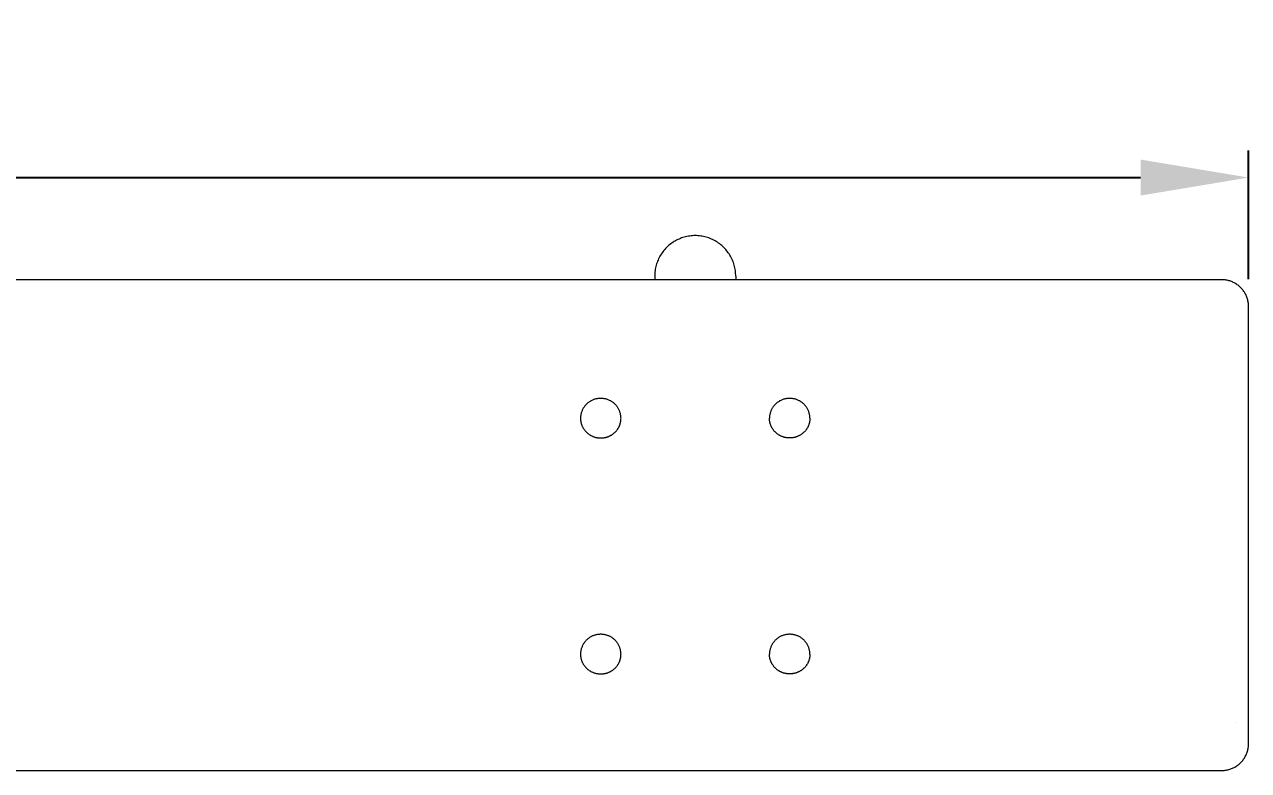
# Model space of a CAD drawing. Header units: millimetres. Extents: x -67 to 4862, y -244 to 3199.
# Drawn here: x 2009.4 to 2462.9, y 2922.8 to 3199.1 of the extents above; entities that cross this region are included whole.
import ezdxf

# ---------------------------------------------------------------- set-up
doc = ezdxf.new("R2010")
doc.units = ezdxf.units.MM
doc.layers.add('ZANO_R', color=7, linetype='Continuous', lineweight=0)
doc.layers.add('ZANO_W', color=1, linetype='Continuous', lineweight=0)
doc.styles.add('Arial', font='arial.ttf')
doc.styles.get("Standard").update_dxf_attribs({"font": 'ARIALUNI.TTF'})
doc.dimstyles.new('pl i ang', dxfattribs={"dimtxt": 50, "dimasz": 50, "dimexe": 1.25, "dimexo": 0.625, "dimgap": 10, "dimtad": 1, "dimtoh": 1, "dimtxsty": 'Standard', "dimcen": 2.5, "dimclrd": 1, "dimclre": 1, "dimclrt": 1, "dimadec": 0, "dimazin": 0, "dimtfac": 1, "dimtmove": 0, "dimatfit": 3, "dimfxl": 1, "dimarcsym": 1})

# ---------------------------------------------------------------- blocks, each defined once
blk = doc.blocks.new('*D386')
at = {"layer": 'ZANO_W', "color": 1, "lineweight": -2}
for p, q in [((63.75, 3104.69), (63.75, 3152.38)), ((2462.9, 3104.69), (2462.9, 3152.38)), ((103.75, 3142.38), (2422.9, 3142.38))]:
    blk.add_line(p, q, dxfattribs=at)
at = {"layer": 'ZANO_W', "color": 1}
for points in [[(103.75, 3149.04), (103.75, 3135.71), (63.75, 3142.38)], [(2422.9, 3135.71), (2422.9, 3149.04), (2462.9, 3142.38)]]:
    blk.add_solid(points, dxfattribs=at)
at = {"layer": 'ZANO_W', "color": 1, "insert": (1263.32, 3172.81), "char_height": 40, "attachment_point": 5, "style": 'Arial'}
blk.add_mtext('2399', dxfattribs=at)

msp = doc.modelspace()

# ---------------------------------------------------------------- linework, layer by layer
at = {"layer": 'ZANO_R'}
for p, q in [((2253.36, 3120.16), (2252.87, 3120)), ((2253.85, 3120.31), (2253.36, 3120.16)), ((2254.34, 3120.44), (2253.85, 3120.31)), ((2254.84, 3120.55), (2254.34, 3120.44)), ((2255.35, 3120.65), (2254.84, 3120.55)), ((2255.85, 3120.73), (2255.35, 3120.65)), ((2256.36, 3120.79), (2255.85, 3120.73)), ((2256.87, 3120.83), (2256.36, 3120.79)), ((2257.38, 3120.86), (2256.87, 3120.83)), ((2257.9, 3120.87), (2257.38, 3120.86)), ((2258.41, 3120.86), (2257.9, 3120.87)), ((2258.92, 3120.83), (2258.41, 3120.86)), ((2259.43, 3120.79), (2258.92, 3120.83)), ((2259.94, 3120.73), (2259.43, 3120.79)), ((2260.44, 3120.65), (2259.94, 3120.73)), ((2260.95, 3120.55), (2260.44, 3120.65)), ((2261.45, 3120.44), (2260.95, 3120.55)), ((2261.94, 3120.31), (2261.45, 3120.44)), ((2262.43, 3120.16), (2261.94, 3120.31)), ((2262.92, 3120), (2262.43, 3120.16)), ((2246.59, 3115.72), (2246.26, 3115.33)), ((2246.93, 3116.1), (2246.59, 3115.72)), ((2247.29, 3116.47), (2246.93, 3116.1)), ((2247.66, 3116.83), (2247.29, 3116.47)), ((2248.04, 3117.17), (2247.66, 3116.83)), ((2248.43, 3117.5), (2248.04, 3117.17)), ((2248.83, 3117.82), (2248.43, 3117.5)), ((2249.25, 3118.12), (2248.83, 3117.82)), ((2249.67, 3118.41), (2249.25, 3118.12)), ((2250.1, 3118.68), (2249.67, 3118.41)), ((2250.54, 3118.94), (2250.1, 3118.68)), ((2250.99, 3119.18), (2250.54, 3118.94)), ((2251.45, 3119.41), (2250.99, 3119.18)), ((2251.92, 3119.62), (2251.45, 3119.41)), ((2252.39, 3119.82), (2251.92, 3119.62)), ((2252.87, 3120), (2252.39, 3119.82)), ((2263.4, 3119.82), (2262.92, 3120)), ((2263.87, 3119.62), (2263.4, 3119.82)), ((2264.34, 3119.41), (2263.87, 3119.62)), ((2264.8, 3119.18), (2264.34, 3119.41)), ((2265.25, 3118.94), (2264.8, 3119.18)), ((2265.69, 3118.68), (2265.25, 3118.94)), ((2266.12, 3118.41), (2265.69, 3118.68)), ((2266.55, 3118.12), (2266.12, 3118.41)), ((2266.96, 3117.82), (2266.55, 3118.12)), ((2267.36, 3117.5), (2266.96, 3117.82)), ((2267.75, 3117.17), (2267.36, 3117.5)), ((2268.13, 3116.83), (2267.75, 3117.17)), ((2268.5, 3116.47), (2268.13, 3116.83)), ((2268.86, 3116.1), (2268.5, 3116.47)), ((2269.2, 3115.72), (2268.86, 3116.1)), ((2269.53, 3115.33), (2269.2, 3115.72)), ((2243.94, 3111.37), (2243.76, 3110.89)), ((2244.14, 3111.84), (2243.94, 3111.37)), ((2244.35, 3112.31), (2244.14, 3111.84)), ((2244.58, 3112.77), (2244.35, 3112.31)), ((2244.82, 3113.22), (2244.58, 3112.77)), ((2245.08, 3113.66), (2244.82, 3113.22)), ((2245.35, 3114.09), (2245.08, 3113.66)), ((2245.64, 3114.52), (2245.35, 3114.09)), ((2245.94, 3114.93), (2245.64, 3114.52)), ((2246.26, 3115.33), (2245.94, 3114.93)), ((2269.85, 3114.93), (2269.53, 3115.33)), ((2270.15, 3114.52), (2269.85, 3114.93)), ((2270.44, 3114.09), (2270.15, 3114.52)), ((2270.71, 3113.66), (2270.44, 3114.09)), ((2270.97, 3113.22), (2270.71, 3113.66)), ((2271.21, 3112.77), (2270.97, 3113.22)), ((2271.44, 3112.31), (2271.21, 3112.77)), ((2271.65, 3111.84), (2271.44, 3112.31)), ((2271.85, 3111.37), (2271.65, 3111.84)), ((2272.03, 3110.89), (2271.85, 3111.37)), ((2242.93, 3106.89), (2242.9, 3106.38)), ((2242.97, 3107.4), (2242.93, 3106.89)), ((2243.04, 3107.91), (2242.97, 3107.4)), ((2243.11, 3108.41), (2243.04, 3107.91)), ((2243.21, 3108.92), (2243.11, 3108.41)), ((2243.32, 3109.42), (2243.21, 3108.92)), ((2243.45, 3109.91), (2243.32, 3109.42)), ((2243.6, 3110.4), (2243.45, 3109.91)), ((2243.76, 3110.89), (2243.6, 3110.4)), ((2272.19, 3110.4), (2272.03, 3110.89)), ((2272.34, 3109.91), (2272.19, 3110.4)), ((2272.47, 3109.42), (2272.34, 3109.91)), ((2272.58, 3108.92), (2272.47, 3109.42)), ((2272.68, 3108.41), (2272.58, 3108.92)), ((2272.76, 3107.91), (2272.68, 3108.41)), ((2272.82, 3107.4), (2272.76, 3107.91)), ((2272.86, 3106.89), (2272.82, 3107.4)), ((2272.89, 3106.38), (2272.86, 3106.89)), ((2452.9, 3104.54), (1562.9, 3104.54)), ((2242.9, 3106.38), (2242.9, 3105.87)), ((2242.9, 3105.87), (2242.9, 3105.86)), ((2242.9, 3105.86), (2242.9, 3105.83)), ((2242.9, 3105.83), (2242.9, 3105.78)), ((2242.9, 3105.78), (2242.9, 3104.54)), ((2272.9, 3105.87), (2272.89, 3106.38)), ((2272.9, 3105.87), (2272.9, 3105.86)), ((2272.9, 3105.86), (2272.9, 3105.83)), ((2272.9, 3105.83), (2272.9, 3105.78)), ((2272.9, 3105.78), (2272.9, 3104.54)), ((2453.24, 3104.54), (2452.9, 3104.54)), ((2453.59, 3104.52), (2453.24, 3104.54)), ((2453.93, 3104.49), (2453.59, 3104.52)), ((2454.28, 3104.45), (2453.93, 3104.49)), ((2454.62, 3104.4), (2454.28, 3104.45)), ((2454.96, 3104.34), (2454.62, 3104.4)), ((2455.3, 3104.26), (2454.96, 3104.34)), ((2455.63, 3104.18), (2455.3, 3104.26)), ((2455.97, 3104.08), (2455.63, 3104.18)), ((2456.3, 3103.97), (2455.97, 3104.08)), ((2456.62, 3103.84), (2456.3, 3103.97)), ((2456.94, 3103.71), (2456.62, 3103.84)), ((2457.25, 3103.57), (2456.94, 3103.71)), ((2457.56, 3103.41), (2457.25, 3103.57)), ((2457.87, 3103.25), (2457.56, 3103.41)), ((2458.17, 3103.07), (2457.87, 3103.25)), ((2458.46, 3102.88), (2458.17, 3103.07)), ((2458.74, 3102.69), (2458.46, 3102.88)), ((2459.02, 3102.48), (2458.74, 3102.69)), ((2459.29, 3102.26), (2459.02, 3102.48)), ((2459.56, 3102.04), (2459.29, 3102.26)), ((2459.81, 3101.8), (2459.56, 3102.04)), ((2460.06, 3101.56), (2459.81, 3101.8)), ((2460.3, 3101.31), (2460.06, 3101.56)), ((2460.53, 3101.05), (2460.3, 3101.31)), ((2460.75, 3100.78), (2460.53, 3101.05)), ((2460.96, 3100.51), (2460.75, 3100.78)), ((2461.16, 3100.22), (2460.96, 3100.51)), ((2461.35, 3099.94), (2461.16, 3100.22)), ((2461.53, 3099.64), (2461.35, 3099.94)), ((2461.7, 3099.34), (2461.53, 3099.64)), ((2461.86, 3099.03), (2461.7, 3099.34)), ((2462.01, 3098.72), (2461.86, 3099.03)), ((2462.15, 3098.4), (2462.01, 3098.72)), ((2462.27, 3098.08), (2462.15, 3098.4)), ((2462.39, 3097.75), (2462.27, 3098.08)), ((2462.49, 3097.42), (2462.39, 3097.75)), ((2462.58, 3097.09), (2462.49, 3097.42)), ((2462.66, 3096.75), (2462.58, 3097.09)), ((2462.73, 3096.41), (2462.66, 3096.75)), ((2462.79, 3096.07), (2462.73, 3096.41)), ((2462.83, 3095.72), (2462.79, 3096.07)), ((2462.87, 3095.38), (2462.83, 3095.72)), ((2462.89, 3095.03), (2462.87, 3095.38)), ((2462.9, 3094.69), (2462.89, 3095.03)), ((2462.9, 2939.37), (2462.9, 3094.69)), ((2216.3, 3056.7), (2216.18, 3056.47)), ((2216.42, 3056.93), (2216.3, 3056.7)), ((2216.56, 3057.15), (2216.42, 3056.93)), ((2216.7, 3057.37), (2216.56, 3057.15)), ((2216.85, 3057.58), (2216.7, 3057.37)), ((2217.01, 3057.78), (2216.85, 3057.58)), ((2217.18, 3057.98), (2217.01, 3057.78)), ((2217.35, 3058.18), (2217.18, 3057.98)), ((2217.53, 3058.37), (2217.35, 3058.18)), ((2217.71, 3058.55), (2217.53, 3058.37)), ((2217.9, 3058.72), (2217.71, 3058.55)), ((2218.1, 3058.89), (2217.9, 3058.72)), ((2218.3, 3059.05), (2218.1, 3058.89)), ((2218.51, 3059.21), (2218.3, 3059.05)), ((2218.73, 3059.36), (2218.51, 3059.21)), ((2218.94, 3059.5), (2218.73, 3059.36)), ((2219.17, 3059.63), (2218.94, 3059.5)), ((2219.4, 3059.75), (2219.17, 3059.63)), ((2219.63, 3059.87), (2219.4, 3059.75)), ((2219.86, 3059.98), (2219.63, 3059.87)), ((2220.1, 3060.08), (2219.86, 3059.98)), ((2220.35, 3060.17), (2220.1, 3060.08)), ((2220.59, 3060.25), (2220.35, 3060.17)), ((2220.84, 3060.32), (2220.59, 3060.25)), ((2221.09, 3060.39), (2220.84, 3060.32)), ((2221.35, 3060.44), (2221.09, 3060.39)), ((2221.6, 3060.49), (2221.35, 3060.44)), ((2221.86, 3060.53), (2221.6, 3060.49)), ((2222.12, 3060.56), (2221.86, 3060.53)), ((2222.38, 3060.58), (2222.12, 3060.56)), ((2222.64, 3060.59), (2222.38, 3060.58)), ((2222.9, 3060.59), (2222.64, 3060.59)), ((2223.16, 3060.59), (2222.9, 3060.59)), ((2223.41, 3060.58), (2223.16, 3060.59)), ((2223.67, 3060.56), (2223.41, 3060.58)), ((2223.93, 3060.53), (2223.67, 3060.56)), ((2224.19, 3060.49), (2223.93, 3060.53)), ((2224.44, 3060.44), (2224.19, 3060.49)), ((2224.7, 3060.39), (2224.44, 3060.44)), ((2224.95, 3060.32), (2224.7, 3060.39)), ((2225.2, 3060.25), (2224.95, 3060.32)), ((2225.44, 3060.17), (2225.2, 3060.25)), ((2225.69, 3060.08), (2225.44, 3060.17)), ((2225.93, 3059.98), (2225.69, 3060.08)), ((2226.16, 3059.87), (2225.93, 3059.98)), ((2226.4, 3059.75), (2226.16, 3059.87)), ((2226.62, 3059.63), (2226.4, 3059.75)), ((2226.85, 3059.5), (2226.62, 3059.63)), ((2227.07, 3059.36), (2226.85, 3059.5)), ((2227.28, 3059.21), (2227.07, 3059.36)), ((2227.49, 3059.05), (2227.28, 3059.21)), ((2227.69, 3058.89), (2227.49, 3059.05)), ((2227.89, 3058.72), (2227.69, 3058.89)), ((2228.08, 3058.55), (2227.89, 3058.72)), ((2228.27, 3058.37), (2228.08, 3058.55)), ((2228.44, 3058.18), (2228.27, 3058.37)), ((2228.62, 3057.98), (2228.44, 3058.18)), ((2228.78, 3057.78), (2228.62, 3057.98)), ((2228.94, 3057.58), (2228.78, 3057.78)), ((2229.09, 3057.37), (2228.94, 3057.58)), ((2229.23, 3057.15), (2229.09, 3057.37)), ((2229.37, 3056.93), (2229.23, 3057.15)), ((2229.5, 3056.7), (2229.37, 3056.93)), ((2229.62, 3056.47), (2229.5, 3056.7)), ((2286.3, 3056.7), (2286.18, 3056.47)), ((2286.42, 3056.93), (2286.3, 3056.7)), ((2286.56, 3057.15), (2286.42, 3056.93)), ((2286.7, 3057.37), (2286.56, 3057.15)), ((2286.85, 3057.58), (2286.7, 3057.37)), ((2287.01, 3057.78), (2286.85, 3057.58)), ((2287.18, 3057.98), (2287.01, 3057.78)), ((2287.35, 3058.18), (2287.18, 3057.98)), ((2287.53, 3058.37), (2287.35, 3058.18)), ((2287.71, 3058.55), (2287.53, 3058.37)), ((2287.9, 3058.72), (2287.71, 3058.55)), ((2288.1, 3058.89), (2287.9, 3058.72)), ((2288.3, 3059.05), (2288.1, 3058.89)), ((2288.51, 3059.21), (2288.3, 3059.05)), ((2288.73, 3059.36), (2288.51, 3059.21)), ((2288.94, 3059.5), (2288.73, 3059.36)), ((2289.17, 3059.63), (2288.94, 3059.5)), ((2289.4, 3059.75), (2289.17, 3059.63)), ((2289.63, 3059.87), (2289.4, 3059.75)), ((2289.86, 3059.98), (2289.63, 3059.87)), ((2290.1, 3060.08), (2289.86, 3059.98)), ((2290.35, 3060.17), (2290.1, 3060.08)), ((2290.59, 3060.25), (2290.35, 3060.17)), ((2290.84, 3060.32), (2290.59, 3060.25)), ((2291.09, 3060.39), (2290.84, 3060.32)), ((2291.35, 3060.44), (2291.09, 3060.39)), ((2291.6, 3060.49), (2291.35, 3060.44)), ((2291.86, 3060.53), (2291.6, 3060.49)), ((2292.12, 3060.56), (2291.86, 3060.53)), ((2292.38, 3060.58), (2292.12, 3060.56)), ((2292.64, 3060.59), (2292.38, 3060.58)), ((2292.9, 3060.59), (2292.64, 3060.59)), ((2293.16, 3060.59), (2292.9, 3060.59)), ((2293.41, 3060.58), (2293.16, 3060.59)), ((2293.67, 3060.56), (2293.41, 3060.58)), ((2293.93, 3060.53), (2293.67, 3060.56)), ((2294.19, 3060.49), (2293.93, 3060.53)), ((2294.44, 3060.44), (2294.19, 3060.49)), ((2294.7, 3060.39), (2294.44, 3060.44)), ((2294.95, 3060.32), (2294.7, 3060.39)), ((2295.2, 3060.25), (2294.95, 3060.32)), ((2295.44, 3060.17), (2295.2, 3060.25)), ((2295.69, 3060.08), (2295.44, 3060.17)), ((2295.93, 3059.98), (2295.69, 3060.08)), ((2296.16, 3059.87), (2295.93, 3059.98)), ((2296.4, 3059.75), (2296.16, 3059.87)), ((2296.62, 3059.63), (2296.4, 3059.75)), ((2296.85, 3059.5), (2296.62, 3059.63)), ((2297.07, 3059.36), (2296.85, 3059.5)), ((2297.28, 3059.21), (2297.07, 3059.36)), ((2297.49, 3059.05), (2297.28, 3059.21)), ((2297.69, 3058.89), (2297.49, 3059.05)), ((2297.89, 3058.72), (2297.69, 3058.89)), ((2298.08, 3058.55), (2297.89, 3058.72)), ((2298.27, 3058.37), (2298.08, 3058.55)), ((2298.44, 3058.18), (2298.27, 3058.37)), ((2298.62, 3057.98), (2298.44, 3058.18)), ((2298.78, 3057.78), (2298.62, 3057.98)), ((2298.94, 3057.58), (2298.78, 3057.78)), ((2299.09, 3057.37), (2298.94, 3057.58)), ((2299.23, 3057.15), (2299.09, 3057.37)), ((2299.37, 3056.93), (2299.23, 3057.15)), ((2299.5, 3056.7), (2299.37, 3056.93)), ((2299.62, 3056.47), (2299.5, 3056.7)), ((2215.42, 3053.73), (2215.4, 3053.48)), ((2215.4, 3053.48), (2215.4, 3053.22)), ((2215.4, 3053.22), (2215.4, 3053.05)), ((2215.4, 3053.05), (2215.4, 3052.89)), ((2215.4, 3052.89), (2215.41, 3052.73)), ((2215.41, 3052.73), (2215.43, 3052.56)), ((2215.44, 3053.99), (2215.42, 3053.73)), ((2215.43, 3052.56), (2215.44, 3052.4)), ((2215.48, 3054.25), (2215.44, 3053.99)), ((2215.44, 3052.4), (2215.47, 3052.23)), ((2215.49, 3054.37), (2215.47, 3054.2)), ((2215.47, 3052.23), (2215.49, 3052.06)), ((2215.52, 3054.51), (2215.48, 3054.25)), ((2215.57, 3054.76), (2215.52, 3054.51)), ((2215.63, 3055.01), (2215.57, 3054.76)), ((2215.7, 3055.26), (2215.63, 3055.01)), ((2215.78, 3055.51), (2215.7, 3055.26)), ((2215.87, 3055.76), (2215.78, 3055.51)), ((2215.96, 3056), (2215.87, 3055.76)), ((2216.06, 3056.24), (2215.96, 3056)), ((2216.18, 3056.47), (2216.06, 3056.24)), ((2229.73, 3056.24), (2229.62, 3056.47)), ((2229.83, 3056), (2229.73, 3056.24)), ((2229.93, 3055.76), (2229.83, 3056)), ((2230.01, 3055.51), (2229.93, 3055.76)), ((2230.09, 3055.26), (2230.01, 3055.51)), ((2230.16, 3055.01), (2230.09, 3055.26)), ((2230.22, 3054.76), (2230.16, 3055.01)), ((2230.27, 3054.51), (2230.22, 3054.76)), ((2230.31, 3054.25), (2230.27, 3054.51)), ((2230.33, 3054.2), (2230.3, 3054.37)), ((2230.3, 3052.06), (2230.33, 3052.23)), ((2230.35, 3053.99), (2230.31, 3054.25)), ((2230.33, 3052.23), (2230.35, 3052.4)), ((2230.37, 3053.73), (2230.35, 3053.99)), ((2230.35, 3052.4), (2230.37, 3052.56)), ((2230.39, 3053.48), (2230.37, 3053.73)), ((2230.37, 3052.56), (2230.38, 3052.73)), ((2230.38, 3052.73), (2230.39, 3052.89)), ((2230.4, 3053.22), (2230.39, 3053.48)), ((2230.39, 3053.05), (2230.4, 3053.22)), ((2230.39, 3052.89), (2230.39, 3053.05)), ((2285.42, 3053.73), (2285.4, 3053.48)), ((2285.4, 3053.48), (2285.4, 3053.22)), ((2285.4, 3053.05), (2285.4, 3053.22)), ((2285.4, 3052.89), (2285.4, 3053.05)), ((2285.41, 3052.73), (2285.4, 3052.89)), ((2285.43, 3052.56), (2285.41, 3052.73)), ((2285.44, 3053.99), (2285.42, 3053.73)), ((2285.44, 3052.4), (2285.43, 3052.56)), ((2285.48, 3054.25), (2285.44, 3053.99)), ((2285.47, 3052.23), (2285.44, 3052.4)), ((2285.47, 3054.2), (2285.49, 3054.37)), ((2285.49, 3052.06), (2285.47, 3052.23)), ((2285.52, 3054.51), (2285.48, 3054.25)), ((2285.57, 3054.76), (2285.52, 3054.51)), ((2285.63, 3055.01), (2285.57, 3054.76)), ((2285.7, 3055.26), (2285.63, 3055.01)), ((2285.78, 3055.51), (2285.7, 3055.26)), ((2285.87, 3055.76), (2285.78, 3055.51)), ((2285.96, 3056), (2285.87, 3055.76)), ((2286.06, 3056.24), (2285.96, 3056)), ((2286.18, 3056.47), (2286.06, 3056.24)), ((2299.73, 3056.24), (2299.62, 3056.47)), ((2299.83, 3056), (2299.73, 3056.24)), ((2299.93, 3055.76), (2299.83, 3056)), ((2300.01, 3055.51), (2299.93, 3055.76)), ((2300.09, 3055.26), (2300.01, 3055.51)), ((2300.16, 3055.01), (2300.09, 3055.26)), ((2300.22, 3054.76), (2300.16, 3055.01)), ((2300.27, 3054.51), (2300.22, 3054.76)), ((2300.31, 3054.25), (2300.27, 3054.51)), ((2300.3, 3054.37), (2300.33, 3054.2)), ((2300.33, 3052.23), (2300.3, 3052.06)), ((2300.35, 3053.99), (2300.31, 3054.25)), ((2300.35, 3052.4), (2300.33, 3052.23)), ((2300.37, 3053.73), (2300.35, 3053.99)), ((2300.37, 3052.56), (2300.35, 3052.4)), ((2300.39, 3053.48), (2300.37, 3053.73)), ((2300.38, 3052.73), (2300.37, 3052.56)), ((2300.39, 3052.89), (2300.38, 3052.73)), ((2300.4, 3053.22), (2300.39, 3053.48)), ((2300.4, 3053.22), (2300.39, 3053.05)), ((2300.39, 3053.05), (2300.39, 3052.89)), ((2215.49, 3052.06), (2215.52, 3051.89)), ((2215.52, 3051.89), (2215.56, 3051.72)), ((2215.56, 3051.72), (2215.59, 3051.55)), ((2215.59, 3051.55), (2215.64, 3051.38)), ((2215.64, 3051.38), (2215.69, 3051.21)), ((2215.69, 3051.21), (2215.74, 3051.04)), ((2215.74, 3051.04), (2215.79, 3050.87)), ((2215.79, 3050.87), (2215.86, 3050.7)), ((2215.86, 3050.7), (2215.92, 3050.54)), ((2215.92, 3050.54), (2215.99, 3050.37)), ((2215.99, 3050.37), (2216.07, 3050.2)), ((2216.07, 3050.2), (2216.15, 3050.04)), ((2216.15, 3050.04), (2216.23, 3049.87)), ((2216.23, 3049.87), (2216.32, 3049.71)), ((2216.32, 3049.71), (2216.42, 3049.55)), ((2216.42, 3049.55), (2216.52, 3049.39)), ((2216.52, 3049.39), (2216.62, 3049.23)), ((2216.62, 3049.23), (2216.73, 3049.08)), ((2216.73, 3049.08), (2216.84, 3048.92)), ((2216.84, 3048.92), (2216.95, 3048.77)), ((2216.95, 3048.77), (2217.07, 3048.63)), ((2217.07, 3048.63), (2217.2, 3048.48)), ((2217.2, 3048.48), (2217.33, 3048.34)), ((2217.33, 3048.34), (2217.46, 3048.2)), ((2217.46, 3048.2), (2217.59, 3048.07)), ((2217.59, 3048.07), (2217.73, 3047.94)), ((2217.73, 3047.94), (2217.87, 3047.81)), ((2217.87, 3047.81), (2218.02, 3047.68)), ((2218.02, 3047.68), (2218.17, 3047.56)), ((2227.62, 3047.56), (2227.77, 3047.68)), ((2227.77, 3047.68), (2227.92, 3047.81)), ((2227.92, 3047.81), (2228.06, 3047.94)), ((2228.06, 3047.94), (2228.2, 3048.07)), ((2228.2, 3048.07), (2228.33, 3048.2)), ((2228.33, 3048.2), (2228.47, 3048.34)), ((2228.47, 3048.34), (2228.59, 3048.48)), ((2228.59, 3048.48), (2228.72, 3048.63)), ((2228.72, 3048.63), (2228.84, 3048.77)), ((2228.84, 3048.77), (2228.95, 3048.92)), ((2228.95, 3048.92), (2229.07, 3049.08)), ((2229.07, 3049.08), (2229.17, 3049.23)), ((2229.17, 3049.23), (2229.28, 3049.39)), ((2229.28, 3049.39), (2229.37, 3049.55)), ((2229.37, 3049.55), (2229.47, 3049.71)), ((2229.47, 3049.71), (2229.56, 3049.87)), ((2229.56, 3049.87), (2229.64, 3050.04)), ((2229.64, 3050.04), (2229.72, 3050.2)), ((2229.72, 3050.2), (2229.8, 3050.37)), ((2229.8, 3050.37), (2229.87, 3050.54)), ((2229.87, 3050.54), (2229.94, 3050.7)), ((2229.94, 3050.7), (2230, 3050.87)), ((2230, 3050.87), (2230.05, 3051.04)), ((2230.05, 3051.04), (2230.11, 3051.21)), ((2230.11, 3051.21), (2230.15, 3051.38)), ((2230.15, 3051.38), (2230.2, 3051.55)), ((2230.2, 3051.55), (2230.24, 3051.72)), ((2230.24, 3051.72), (2230.27, 3051.89)), ((2230.27, 3051.89), (2230.3, 3052.06)), ((2285.52, 3051.89), (2285.49, 3052.06)), ((2285.56, 3051.72), (2285.52, 3051.89)), ((2285.59, 3051.55), (2285.56, 3051.72)), ((2285.64, 3051.38), (2285.59, 3051.55)), ((2285.69, 3051.21), (2285.64, 3051.38)), ((2285.74, 3051.04), (2285.69, 3051.21)), ((2285.79, 3050.87), (2285.74, 3051.04)), ((2285.86, 3050.7), (2285.79, 3050.87)), ((2285.92, 3050.54), (2285.86, 3050.7)), ((2285.99, 3050.37), (2285.92, 3050.54)), ((2286.07, 3050.2), (2285.99, 3050.37)), ((2286.15, 3050.04), (2286.07, 3050.2)), ((2286.23, 3049.87), (2286.15, 3050.04)), ((2286.32, 3049.71), (2286.23, 3049.87)), ((2286.42, 3049.55), (2286.32, 3049.71)), ((2286.52, 3049.39), (2286.42, 3049.55)), ((2286.62, 3049.23), (2286.52, 3049.39)), ((2286.73, 3049.08), (2286.62, 3049.23)), ((2286.84, 3048.92), (2286.73, 3049.08)), ((2286.95, 3048.77), (2286.84, 3048.92)), ((2287.07, 3048.63), (2286.95, 3048.77)), ((2287.2, 3048.48), (2287.07, 3048.63)), ((2287.33, 3048.34), (2287.2, 3048.48)), ((2287.46, 3048.2), (2287.33, 3048.34)), ((2287.59, 3048.07), (2287.46, 3048.2)), ((2287.73, 3047.94), (2287.59, 3048.07)), ((2287.87, 3047.81), (2287.73, 3047.94)), ((2288.02, 3047.68), (2287.87, 3047.81)), ((2288.17, 3047.56), (2288.02, 3047.68)), ((2297.77, 3047.68), (2297.62, 3047.56)), ((2297.92, 3047.81), (2297.77, 3047.68)), ((2298.06, 3047.94), (2297.92, 3047.81)), ((2298.2, 3048.07), (2298.06, 3047.94)), ((2298.33, 3048.2), (2298.2, 3048.07)), ((2298.47, 3048.34), (2298.33, 3048.2)), ((2298.59, 3048.48), (2298.47, 3048.34)), ((2298.72, 3048.63), (2298.59, 3048.48)), ((2298.84, 3048.77), (2298.72, 3048.63)), ((2298.95, 3048.92), (2298.84, 3048.77)), ((2299.07, 3049.08), (2298.95, 3048.92)), ((2299.17, 3049.23), (2299.07, 3049.08)), ((2299.28, 3049.39), (2299.17, 3049.23)), ((2299.37, 3049.55), (2299.28, 3049.39)), ((2299.47, 3049.71), (2299.37, 3049.55)), ((2299.56, 3049.87), (2299.47, 3049.71)), ((2299.64, 3050.04), (2299.56, 3049.87)), ((2299.72, 3050.2), (2299.64, 3050.04)), ((2299.8, 3050.37), (2299.72, 3050.2)), ((2299.87, 3050.54), (2299.8, 3050.37)), ((2299.94, 3050.7), (2299.87, 3050.54)), ((2300, 3050.87), (2299.94, 3050.7)), ((2300.05, 3051.04), (2300, 3050.87)), ((2300.11, 3051.21), (2300.05, 3051.04)), ((2300.15, 3051.38), (2300.11, 3051.21)), ((2300.2, 3051.55), (2300.15, 3051.38)), ((2300.24, 3051.72), (2300.2, 3051.55)), ((2300.27, 3051.89), (2300.24, 3051.72)), ((2300.3, 3052.06), (2300.27, 3051.89)), ((2218.17, 3047.56), (2218.32, 3047.45)), ((2218.32, 3047.45), (2218.47, 3047.33)), ((2218.47, 3047.33), (2218.63, 3047.23)), ((2218.63, 3047.23), (2218.79, 3047.12)), ((2218.79, 3047.12), (2218.95, 3047.02)), ((2218.95, 3047.02), (2219.12, 3046.93)), ((2219.12, 3046.93), (2219.28, 3046.84)), ((2219.28, 3046.84), (2219.45, 3046.75)), ((2219.45, 3046.75), (2219.62, 3046.67)), ((2219.62, 3046.67), (2219.79, 3046.59)), ((2219.79, 3046.59), (2219.96, 3046.52)), ((2219.96, 3046.52), (2220.14, 3046.45)), ((2220.14, 3046.45), (2220.31, 3046.38)), ((2220.31, 3046.38), (2220.48, 3046.32)), ((2220.48, 3046.32), (2220.66, 3046.27)), ((2220.66, 3046.27), (2220.83, 3046.22)), ((2220.83, 3046.22), (2221.01, 3046.17)), ((2221.01, 3046.17), (2221.18, 3046.13)), ((2221.18, 3046.13), (2221.36, 3046.09)), ((2221.36, 3046.09), (2221.53, 3046.06)), ((2221.53, 3046.06), (2221.7, 3046.03)), ((2221.7, 3046.03), (2221.88, 3046)), ((2221.88, 3046), (2222.05, 3045.98)), ((2222.05, 3045.98), (2222.22, 3045.96)), ((2222.22, 3045.96), (2222.39, 3045.95)), ((2222.39, 3045.95), (2222.56, 3045.94)), ((2222.56, 3045.94), (2222.73, 3045.94)), ((2222.73, 3045.94), (2222.9, 3045.94)), ((2222.9, 3045.94), (2223.06, 3045.94)), ((2223.06, 3045.94), (2223.23, 3045.94)), ((2223.23, 3045.94), (2223.4, 3045.95)), ((2223.4, 3045.95), (2223.57, 3045.96)), ((2223.57, 3045.96), (2223.74, 3045.98)), ((2223.74, 3045.98), (2223.91, 3046)), ((2223.91, 3046), (2224.09, 3046.03)), ((2224.09, 3046.03), (2224.26, 3046.06)), ((2224.26, 3046.06), (2224.43, 3046.09)), ((2224.43, 3046.09), (2224.61, 3046.13)), ((2224.61, 3046.13), (2224.78, 3046.17)), ((2224.78, 3046.17), (2224.96, 3046.22)), ((2224.96, 3046.22), (2225.13, 3046.27)), ((2225.13, 3046.27), (2225.31, 3046.32)), ((2225.31, 3046.32), (2225.48, 3046.38)), ((2225.48, 3046.38), (2225.66, 3046.45)), ((2225.66, 3046.45), (2225.83, 3046.52)), ((2225.83, 3046.52), (2226, 3046.59)), ((2226, 3046.59), (2226.17, 3046.67)), ((2226.17, 3046.67), (2226.34, 3046.75)), ((2226.34, 3046.75), (2226.51, 3046.84)), ((2226.51, 3046.84), (2226.67, 3046.93)), ((2226.67, 3046.93), (2226.84, 3047.02)), ((2226.84, 3047.02), (2227, 3047.12)), ((2227, 3047.12), (2227.16, 3047.23)), ((2227.16, 3047.23), (2227.32, 3047.33)), ((2227.32, 3047.33), (2227.47, 3047.45)), ((2227.47, 3047.45), (2227.62, 3047.56)), ((2288.32, 3047.45), (2288.17, 3047.56)), ((2288.47, 3047.33), (2288.32, 3047.45)), ((2288.63, 3047.23), (2288.47, 3047.33)), ((2288.79, 3047.12), (2288.63, 3047.23)), ((2288.95, 3047.02), (2288.79, 3047.12)), ((2289.12, 3046.93), (2288.95, 3047.02)), ((2289.28, 3046.84), (2289.12, 3046.93)), ((2289.45, 3046.75), (2289.28, 3046.84)), ((2289.62, 3046.67), (2289.45, 3046.75)), ((2289.79, 3046.59), (2289.62, 3046.67)), ((2289.96, 3046.52), (2289.79, 3046.59)), ((2290.14, 3046.45), (2289.96, 3046.52)), ((2290.31, 3046.38), (2290.14, 3046.45)), ((2290.48, 3046.32), (2290.31, 3046.38)), ((2290.66, 3046.27), (2290.48, 3046.32)), ((2290.83, 3046.22), (2290.66, 3046.27)), ((2291.01, 3046.17), (2290.83, 3046.22)), ((2291.18, 3046.13), (2291.01, 3046.17)), ((2291.36, 3046.09), (2291.18, 3046.13)), ((2291.53, 3046.06), (2291.36, 3046.09)), ((2291.7, 3046.03), (2291.53, 3046.06)), ((2291.88, 3046), (2291.7, 3046.03)), ((2292.05, 3045.98), (2291.88, 3046)), ((2292.22, 3045.96), (2292.05, 3045.98)), ((2292.39, 3045.95), (2292.22, 3045.96)), ((2292.56, 3045.94), (2292.39, 3045.95)), ((2292.73, 3045.94), (2292.56, 3045.94)), ((2292.9, 3045.94), (2292.73, 3045.94)), ((2293.06, 3045.94), (2292.9, 3045.94)), ((2293.23, 3045.94), (2293.06, 3045.94)), ((2293.4, 3045.95), (2293.23, 3045.94)), ((2293.57, 3045.96), (2293.4, 3045.95)), ((2293.74, 3045.98), (2293.57, 3045.96)), ((2293.91, 3046), (2293.74, 3045.98)), ((2294.09, 3046.03), (2293.91, 3046)), ((2294.26, 3046.06), (2294.09, 3046.03)), ((2294.43, 3046.09), (2294.26, 3046.06)), ((2294.61, 3046.13), (2294.43, 3046.09)), ((2294.78, 3046.17), (2294.61, 3046.13)), ((2294.96, 3046.22), (2294.78, 3046.17)), ((2295.13, 3046.27), (2294.96, 3046.22)), ((2295.31, 3046.32), (2295.13, 3046.27)), ((2295.48, 3046.38), (2295.31, 3046.32)), ((2295.66, 3046.45), (2295.48, 3046.38)), ((2295.83, 3046.52), (2295.66, 3046.45)), ((2296, 3046.59), (2295.83, 3046.52)), ((2296.17, 3046.67), (2296, 3046.59)), ((2296.34, 3046.75), (2296.17, 3046.67)), ((2296.51, 3046.84), (2296.34, 3046.75)), ((2296.67, 3046.93), (2296.51, 3046.84)), ((2296.84, 3047.02), (2296.67, 3046.93)), ((2297, 3047.12), (2296.84, 3047.02)), ((2297.16, 3047.23), (2297, 3047.12)), ((2297.32, 3047.33), (2297.16, 3047.23)), ((2297.47, 3047.45), (2297.32, 3047.33)), ((2297.62, 3047.56), (2297.47, 3047.45)), ((2217.18, 2970.62), (2217.01, 2970.42)), ((2217.35, 2970.81), (2217.18, 2970.62)), ((2217.53, 2971), (2217.35, 2970.81)), ((2217.71, 2971.18), (2217.53, 2971)), ((2217.9, 2971.36), (2217.71, 2971.18)), ((2218.1, 2971.53), (2217.9, 2971.36)), ((2218.3, 2971.69), (2218.1, 2971.53)), ((2218.51, 2971.84), (2218.3, 2971.69)), ((2218.73, 2971.99), (2218.51, 2971.84)), ((2218.94, 2972.13), (2218.73, 2971.99)), ((2219.17, 2972.26), (2218.94, 2972.13)), ((2219.4, 2972.39), (2219.17, 2972.26)), ((2219.63, 2972.5), (2219.4, 2972.39)), ((2219.86, 2972.61), (2219.63, 2972.5)), ((2220.1, 2972.71), (2219.86, 2972.61)), ((2220.35, 2972.8), (2220.1, 2972.71)), ((2220.59, 2972.88), (2220.35, 2972.8)), ((2220.84, 2972.96), (2220.59, 2972.88)), ((2221.09, 2973.02), (2220.84, 2972.96)), ((2221.35, 2973.08), (2221.09, 2973.02)), ((2221.6, 2973.13), (2221.35, 2973.08)), ((2221.86, 2973.16), (2221.6, 2973.13)), ((2222.12, 2973.19), (2221.86, 2973.16)), ((2222.38, 2973.21), (2222.12, 2973.19)), ((2222.64, 2973.23), (2222.38, 2973.21)), ((2222.9, 2973.23), (2222.64, 2973.23)), ((2223.16, 2973.23), (2222.9, 2973.23)), ((2223.41, 2973.21), (2223.16, 2973.23)), ((2223.67, 2973.19), (2223.41, 2973.21)), ((2223.93, 2973.16), (2223.67, 2973.19)), ((2224.19, 2973.13), (2223.93, 2973.16)), ((2224.44, 2973.08), (2224.19, 2973.13)), ((2224.7, 2973.02), (2224.44, 2973.08)), ((2224.95, 2972.96), (2224.7, 2973.02)), ((2225.2, 2972.88), (2224.95, 2972.96)), ((2225.44, 2972.8), (2225.2, 2972.88)), ((2225.69, 2972.71), (2225.44, 2972.8)), ((2225.93, 2972.61), (2225.69, 2972.71)), ((2226.16, 2972.5), (2225.93, 2972.61)), ((2226.4, 2972.39), (2226.16, 2972.5)), ((2226.62, 2972.26), (2226.4, 2972.39)), ((2226.85, 2972.13), (2226.62, 2972.26)), ((2227.07, 2971.99), (2226.85, 2972.13)), ((2227.28, 2971.84), (2227.07, 2971.99)), ((2227.49, 2971.69), (2227.28, 2971.84)), ((2227.69, 2971.53), (2227.49, 2971.69)), ((2227.89, 2971.36), (2227.69, 2971.53)), ((2228.08, 2971.18), (2227.89, 2971.36)), ((2228.27, 2971), (2228.08, 2971.18)), ((2228.44, 2970.81), (2228.27, 2971)), ((2228.62, 2970.62), (2228.44, 2970.81)), ((2228.78, 2970.42), (2228.62, 2970.62)), ((2287.18, 2970.62), (2287.01, 2970.42)), ((2287.35, 2970.81), (2287.18, 2970.62)), ((2287.53, 2971), (2287.35, 2970.81)), ((2287.71, 2971.18), (2287.53, 2971)), ((2287.9, 2971.36), (2287.71, 2971.18)), ((2288.1, 2971.53), (2287.9, 2971.36)), ((2288.3, 2971.69), (2288.1, 2971.53)), ((2288.51, 2971.84), (2288.3, 2971.69)), ((2288.73, 2971.99), (2288.51, 2971.84)), ((2288.94, 2972.13), (2288.73, 2971.99)), ((2289.17, 2972.26), (2288.94, 2972.13)), ((2289.4, 2972.39), (2289.17, 2972.26)), ((2289.63, 2972.5), (2289.4, 2972.39)), ((2289.86, 2972.61), (2289.63, 2972.5)), ((2290.1, 2972.71), (2289.86, 2972.61)), ((2290.35, 2972.8), (2290.1, 2972.71)), ((2290.59, 2972.88), (2290.35, 2972.8)), ((2290.84, 2972.96), (2290.59, 2972.88)), ((2291.09, 2973.02), (2290.84, 2972.96)), ((2291.35, 2973.08), (2291.09, 2973.02)), ((2291.6, 2973.13), (2291.35, 2973.08)), ((2291.86, 2973.16), (2291.6, 2973.13)), ((2292.12, 2973.19), (2291.86, 2973.16)), ((2292.38, 2973.21), (2292.12, 2973.19)), ((2292.64, 2973.23), (2292.38, 2973.21)), ((2292.9, 2973.23), (2292.64, 2973.23)), ((2293.16, 2973.23), (2292.9, 2973.23)), ((2293.41, 2973.21), (2293.16, 2973.23)), ((2293.67, 2973.19), (2293.41, 2973.21)), ((2293.93, 2973.16), (2293.67, 2973.19)), ((2294.19, 2973.13), (2293.93, 2973.16)), ((2294.44, 2973.08), (2294.19, 2973.13)), ((2294.7, 2973.02), (2294.44, 2973.08)), ((2294.95, 2972.96), (2294.7, 2973.02)), ((2295.2, 2972.88), (2294.95, 2972.96)), ((2295.44, 2972.8), (2295.2, 2972.88)), ((2295.69, 2972.71), (2295.44, 2972.8)), ((2295.93, 2972.61), (2295.69, 2972.71)), ((2296.16, 2972.5), (2295.93, 2972.61)), ((2296.4, 2972.39), (2296.16, 2972.5)), ((2296.62, 2972.26), (2296.4, 2972.39)), ((2296.85, 2972.13), (2296.62, 2972.26)), ((2297.07, 2971.99), (2296.85, 2972.13)), ((2297.28, 2971.84), (2297.07, 2971.99)), ((2297.49, 2971.69), (2297.28, 2971.84)), ((2297.69, 2971.53), (2297.49, 2971.69)), ((2297.89, 2971.36), (2297.69, 2971.53)), ((2298.08, 2971.18), (2297.89, 2971.36)), ((2298.27, 2971), (2298.08, 2971.18)), ((2298.44, 2970.81), (2298.27, 2971)), ((2298.62, 2970.62), (2298.44, 2970.81)), ((2298.78, 2970.42), (2298.62, 2970.62)), ((2215.42, 2966.37), (2215.4, 2966.11)), ((2215.4, 2966.11), (2215.4, 2965.85)), ((2215.44, 2966.63), (2215.42, 2966.37)), ((2215.48, 2966.88), (2215.44, 2966.63)), ((2215.49, 2967.01), (2215.47, 2966.84)), ((2215.52, 2967.14), (2215.48, 2966.88)), ((2215.57, 2967.4), (2215.52, 2967.14)), ((2215.63, 2967.65), (2215.57, 2967.4)), ((2215.7, 2967.9), (2215.63, 2967.65)), ((2215.78, 2968.15), (2215.7, 2967.9)), ((2215.87, 2968.39), (2215.78, 2968.15)), ((2215.96, 2968.63), (2215.87, 2968.39)), ((2216.06, 2968.87), (2215.96, 2968.63)), ((2216.18, 2969.1), (2216.06, 2968.87)), ((2216.3, 2969.34), (2216.18, 2969.1)), ((2216.42, 2969.56), (2216.3, 2969.34)), ((2216.56, 2969.78), (2216.42, 2969.56)), ((2216.7, 2970), (2216.56, 2969.78)), ((2216.85, 2970.21), (2216.7, 2970)), ((2217.01, 2970.42), (2216.85, 2970.21)), ((2228.94, 2970.21), (2228.78, 2970.42)), ((2229.09, 2970), (2228.94, 2970.21)), ((2229.23, 2969.78), (2229.09, 2970)), ((2229.37, 2969.56), (2229.23, 2969.78)), ((2229.5, 2969.34), (2229.37, 2969.56)), ((2229.62, 2969.1), (2229.5, 2969.34)), ((2229.73, 2968.87), (2229.62, 2969.1)), ((2229.83, 2968.63), (2229.73, 2968.87)), ((2229.93, 2968.39), (2229.83, 2968.63)), ((2230.01, 2968.15), (2229.93, 2968.39)), ((2230.09, 2967.9), (2230.01, 2968.15)), ((2230.16, 2967.65), (2230.09, 2967.9)), ((2230.22, 2967.4), (2230.16, 2967.65)), ((2230.27, 2967.14), (2230.22, 2967.4)), ((2230.31, 2966.88), (2230.27, 2967.14)), ((2230.33, 2966.84), (2230.3, 2967.01)), ((2230.35, 2966.63), (2230.31, 2966.88)), ((2230.37, 2966.37), (2230.35, 2966.63)), ((2230.39, 2966.11), (2230.37, 2966.37)), ((2230.4, 2965.85), (2230.39, 2966.11)), ((2285.42, 2966.37), (2285.4, 2966.11)), ((2285.4, 2966.11), (2285.4, 2965.85)), ((2285.44, 2966.63), (2285.42, 2966.37)), ((2285.48, 2966.88), (2285.44, 2966.63)), ((2285.47, 2966.84), (2285.49, 2967.01)), ((2285.52, 2967.14), (2285.48, 2966.88)), ((2285.57, 2967.4), (2285.52, 2967.14)), ((2285.63, 2967.65), (2285.57, 2967.4)), ((2285.7, 2967.9), (2285.63, 2967.65)), ((2285.78, 2968.15), (2285.7, 2967.9)), ((2285.87, 2968.39), (2285.78, 2968.15)), ((2285.96, 2968.63), (2285.87, 2968.39)), ((2286.06, 2968.87), (2285.96, 2968.63)), ((2286.18, 2969.1), (2286.06, 2968.87)), ((2286.3, 2969.34), (2286.18, 2969.1)), ((2286.42, 2969.56), (2286.3, 2969.34)), ((2286.56, 2969.78), (2286.42, 2969.56)), ((2286.7, 2970), (2286.56, 2969.78)), ((2286.85, 2970.21), (2286.7, 2970)), ((2287.01, 2970.42), (2286.85, 2970.21)), ((2298.94, 2970.21), (2298.78, 2970.42)), ((2299.09, 2970), (2298.94, 2970.21)), ((2299.23, 2969.78), (2299.09, 2970)), ((2299.37, 2969.56), (2299.23, 2969.78)), ((2299.5, 2969.34), (2299.37, 2969.56)), ((2299.62, 2969.1), (2299.5, 2969.34)), ((2299.73, 2968.87), (2299.62, 2969.1)), ((2299.83, 2968.63), (2299.73, 2968.87)), ((2299.93, 2968.39), (2299.83, 2968.63)), ((2300.01, 2968.15), (2299.93, 2968.39)), ((2300.09, 2967.9), (2300.01, 2968.15)), ((2300.16, 2967.65), (2300.09, 2967.9)), ((2300.22, 2967.4), (2300.16, 2967.65)), ((2300.27, 2967.14), (2300.22, 2967.4)), ((2300.31, 2966.88), (2300.27, 2967.14)), ((2300.3, 2967.01), (2300.33, 2966.84)), ((2300.35, 2966.63), (2300.31, 2966.88)), ((2300.37, 2966.37), (2300.35, 2966.63)), ((2300.39, 2966.11), (2300.37, 2966.37)), ((2300.4, 2965.85), (2300.39, 2966.11)), ((2215.4, 2965.85), (2215.4, 2965.69)), ((2215.4, 2965.69), (2215.4, 2965.53)), ((2215.4, 2965.53), (2215.41, 2965.36)), ((2215.41, 2965.36), (2215.43, 2965.2)), ((2215.43, 2965.2), (2215.44, 2965.03)), ((2215.44, 2965.03), (2215.47, 2964.86)), ((2215.47, 2964.86), (2215.49, 2964.69)), ((2215.49, 2964.69), (2215.52, 2964.53)), ((2215.52, 2964.53), (2215.56, 2964.36)), ((2215.56, 2964.36), (2215.59, 2964.19)), ((2215.59, 2964.19), (2215.64, 2964.02)), ((2215.64, 2964.02), (2215.69, 2963.85)), ((2215.69, 2963.85), (2215.74, 2963.68)), ((2215.74, 2963.68), (2215.79, 2963.51)), ((2215.79, 2963.51), (2215.86, 2963.34)), ((2215.86, 2963.34), (2215.92, 2963.17)), ((2215.92, 2963.17), (2215.99, 2963)), ((2215.99, 2963), (2216.07, 2962.84)), ((2216.07, 2962.84), (2216.15, 2962.67)), ((2216.15, 2962.67), (2216.23, 2962.51)), ((2216.23, 2962.51), (2216.32, 2962.34)), ((2216.32, 2962.34), (2216.42, 2962.18)), ((2216.42, 2962.18), (2216.52, 2962.02)), ((2216.52, 2962.02), (2216.62, 2961.87)), ((2216.62, 2961.87), (2216.73, 2961.71)), ((2216.73, 2961.71), (2216.84, 2961.56)), ((2216.84, 2961.56), (2216.95, 2961.41)), ((2216.95, 2961.41), (2217.07, 2961.26)), ((2228.72, 2961.26), (2228.84, 2961.41)), ((2228.84, 2961.41), (2228.95, 2961.56)), ((2228.95, 2961.56), (2229.07, 2961.71)), ((2229.07, 2961.71), (2229.17, 2961.87)), ((2229.17, 2961.87), (2229.28, 2962.02)), ((2229.28, 2962.02), (2229.37, 2962.18)), ((2229.37, 2962.18), (2229.47, 2962.34)), ((2229.47, 2962.34), (2229.56, 2962.51)), ((2229.56, 2962.51), (2229.64, 2962.67)), ((2229.64, 2962.67), (2229.72, 2962.84)), ((2229.72, 2962.84), (2229.8, 2963)), ((2229.8, 2963), (2229.87, 2963.17)), ((2229.87, 2963.17), (2229.94, 2963.34)), ((2229.94, 2963.34), (2230, 2963.51)), ((2230, 2963.51), (2230.05, 2963.68)), ((2230.05, 2963.68), (2230.11, 2963.85)), ((2230.11, 2963.85), (2230.15, 2964.02)), ((2230.15, 2964.02), (2230.2, 2964.19)), ((2230.2, 2964.19), (2230.24, 2964.36)), ((2230.24, 2964.36), (2230.27, 2964.53)), ((2230.27, 2964.53), (2230.3, 2964.69)), ((2230.3, 2964.69), (2230.33, 2964.86)), ((2230.33, 2964.86), (2230.35, 2965.03)), ((2230.35, 2965.03), (2230.37, 2965.2)), ((2230.37, 2965.2), (2230.38, 2965.36)), ((2230.38, 2965.36), (2230.39, 2965.53)), ((2230.39, 2965.69), (2230.4, 2965.85)), ((2230.39, 2965.53), (2230.39, 2965.69)), ((2285.4, 2965.69), (2285.4, 2965.85)), ((2285.4, 2965.53), (2285.4, 2965.69)), ((2285.41, 2965.36), (2285.4, 2965.53)), ((2285.43, 2965.2), (2285.41, 2965.36)), ((2285.44, 2965.03), (2285.43, 2965.2)), ((2285.47, 2964.86), (2285.44, 2965.03)), ((2285.49, 2964.69), (2285.47, 2964.86)), ((2285.52, 2964.53), (2285.49, 2964.69)), ((2285.56, 2964.36), (2285.52, 2964.53)), ((2285.59, 2964.19), (2285.56, 2964.36)), ((2285.64, 2964.02), (2285.59, 2964.19)), ((2285.69, 2963.85), (2285.64, 2964.02)), ((2285.74, 2963.68), (2285.69, 2963.85)), ((2285.79, 2963.51), (2285.74, 2963.68)), ((2285.86, 2963.34), (2285.79, 2963.51)), ((2285.92, 2963.17), (2285.86, 2963.34)), ((2285.99, 2963), (2285.92, 2963.17)), ((2286.07, 2962.84), (2285.99, 2963)), ((2286.15, 2962.67), (2286.07, 2962.84)), ((2286.23, 2962.51), (2286.15, 2962.67)), ((2286.32, 2962.34), (2286.23, 2962.51)), ((2286.42, 2962.18), (2286.32, 2962.34)), ((2286.52, 2962.02), (2286.42, 2962.18)), ((2286.62, 2961.87), (2286.52, 2962.02)), ((2286.73, 2961.71), (2286.62, 2961.87)), ((2286.84, 2961.56), (2286.73, 2961.71)), ((2286.95, 2961.41), (2286.84, 2961.56)), ((2287.07, 2961.26), (2286.95, 2961.41)), ((2298.84, 2961.41), (2298.72, 2961.26)), ((2298.95, 2961.56), (2298.84, 2961.41)), ((2299.07, 2961.71), (2298.95, 2961.56)), ((2299.17, 2961.87), (2299.07, 2961.71)), ((2299.28, 2962.02), (2299.17, 2961.87)), ((2299.37, 2962.18), (2299.28, 2962.02)), ((2299.47, 2962.34), (2299.37, 2962.18)), ((2299.56, 2962.51), (2299.47, 2962.34)), ((2299.64, 2962.67), (2299.56, 2962.51)), ((2299.72, 2962.84), (2299.64, 2962.67)), ((2299.8, 2963), (2299.72, 2962.84)), ((2299.87, 2963.17), (2299.8, 2963)), ((2299.94, 2963.34), (2299.87, 2963.17)), ((2300, 2963.51), (2299.94, 2963.34)), ((2300.05, 2963.68), (2300, 2963.51)), ((2300.11, 2963.85), (2300.05, 2963.68)), ((2300.15, 2964.02), (2300.11, 2963.85)), ((2300.2, 2964.19), (2300.15, 2964.02)), ((2300.24, 2964.36), (2300.2, 2964.19)), ((2300.27, 2964.53), (2300.24, 2964.36)), ((2300.3, 2964.69), (2300.27, 2964.53)), ((2300.33, 2964.86), (2300.3, 2964.69)), ((2300.35, 2965.03), (2300.33, 2964.86)), ((2300.37, 2965.2), (2300.35, 2965.03)), ((2300.38, 2965.36), (2300.37, 2965.2)), ((2300.39, 2965.53), (2300.38, 2965.36)), ((2300.4, 2965.85), (2300.39, 2965.69)), ((2300.39, 2965.69), (2300.39, 2965.53)), ((2217.07, 2961.26), (2217.2, 2961.12)), ((2217.2, 2961.12), (2217.33, 2960.98)), ((2217.33, 2960.98), (2217.46, 2960.84)), ((2217.46, 2960.84), (2217.59, 2960.7)), ((2217.59, 2960.7), (2217.73, 2960.57)), ((2217.73, 2960.57), (2217.87, 2960.44)), ((2217.87, 2960.44), (2218.02, 2960.32)), ((2218.02, 2960.32), (2218.17, 2960.2)), ((2218.17, 2960.2), (2218.32, 2960.08)), ((2218.32, 2960.08), (2218.47, 2959.97)), ((2218.47, 2959.97), (2218.63, 2959.86)), ((2218.63, 2959.86), (2218.79, 2959.76)), ((2218.79, 2959.76), (2218.95, 2959.66)), ((2218.95, 2959.66), (2219.12, 2959.56)), ((2219.12, 2959.56), (2219.28, 2959.47)), ((2219.28, 2959.47), (2219.45, 2959.38)), ((2219.45, 2959.38), (2219.62, 2959.3)), ((2219.62, 2959.3), (2219.79, 2959.22)), ((2219.79, 2959.22), (2219.96, 2959.15)), ((2219.96, 2959.15), (2220.14, 2959.08)), ((2220.14, 2959.08), (2220.31, 2959.02)), ((2220.31, 2959.02), (2220.48, 2958.96)), ((2220.48, 2958.96), (2220.66, 2958.9)), ((2220.66, 2958.9), (2220.83, 2958.85)), ((2220.83, 2958.85), (2221.01, 2958.8)), ((2221.01, 2958.8), (2221.18, 2958.76)), ((2221.18, 2958.76), (2221.36, 2958.72)), ((2221.36, 2958.72), (2221.53, 2958.69)), ((2221.53, 2958.69), (2221.7, 2958.66)), ((2221.7, 2958.66), (2221.88, 2958.64)), ((2221.88, 2958.64), (2222.05, 2958.62)), ((2222.05, 2958.62), (2222.22, 2958.6)), ((2222.22, 2958.6), (2222.39, 2958.59)), ((2222.39, 2958.59), (2222.56, 2958.58)), ((2222.56, 2958.58), (2222.73, 2958.57)), ((2222.73, 2958.57), (2222.9, 2958.57)), ((2222.9, 2958.57), (2223.06, 2958.57)), ((2223.06, 2958.57), (2223.23, 2958.58)), ((2223.23, 2958.58), (2223.4, 2958.59)), ((2223.4, 2958.59), (2223.57, 2958.6)), ((2223.57, 2958.6), (2223.74, 2958.62)), ((2223.74, 2958.62), (2223.91, 2958.64)), ((2223.91, 2958.64), (2224.09, 2958.66)), ((2224.09, 2958.66), (2224.26, 2958.69)), ((2224.26, 2958.69), (2224.43, 2958.72)), ((2224.43, 2958.72), (2224.61, 2958.76)), ((2224.61, 2958.76), (2224.78, 2958.8)), ((2224.78, 2958.8), (2224.96, 2958.85)), ((2224.96, 2958.85), (2225.13, 2958.9)), ((2225.13, 2958.9), (2225.31, 2958.96)), ((2225.31, 2958.96), (2225.48, 2959.02)), ((2225.48, 2959.02), (2225.66, 2959.08)), ((2225.66, 2959.08), (2225.83, 2959.15)), ((2225.83, 2959.15), (2226, 2959.22)), ((2226, 2959.22), (2226.17, 2959.3)), ((2226.17, 2959.3), (2226.34, 2959.38)), ((2226.34, 2959.38), (2226.51, 2959.47)), ((2226.51, 2959.47), (2226.67, 2959.56)), ((2226.67, 2959.56), (2226.84, 2959.66)), ((2226.84, 2959.66), (2227, 2959.76)), ((2227, 2959.76), (2227.16, 2959.86)), ((2227.16, 2959.86), (2227.32, 2959.97)), ((2227.32, 2959.97), (2227.47, 2960.08)), ((2227.47, 2960.08), (2227.62, 2960.2)), ((2227.62, 2960.2), (2227.77, 2960.32)), ((2227.77, 2960.32), (2227.92, 2960.44)), ((2227.92, 2960.44), (2228.06, 2960.57)), ((2228.06, 2960.57), (2228.2, 2960.7)), ((2228.2, 2960.7), (2228.33, 2960.84)), ((2228.33, 2960.84), (2228.47, 2960.98)), ((2228.47, 2960.98), (2228.59, 2961.12)), ((2228.59, 2961.12), (2228.72, 2961.26)), ((2287.2, 2961.12), (2287.07, 2961.26)), ((2287.33, 2960.98), (2287.2, 2961.12)), ((2287.46, 2960.84), (2287.33, 2960.98)), ((2287.59, 2960.7), (2287.46, 2960.84)), ((2287.73, 2960.57), (2287.59, 2960.7)), ((2287.87, 2960.44), (2287.73, 2960.57)), ((2288.02, 2960.32), (2287.87, 2960.44)), ((2288.17, 2960.2), (2288.02, 2960.32)), ((2288.32, 2960.08), (2288.17, 2960.2)), ((2288.47, 2959.97), (2288.32, 2960.08)), ((2288.63, 2959.86), (2288.47, 2959.97)), ((2288.79, 2959.76), (2288.63, 2959.86)), ((2288.95, 2959.66), (2288.79, 2959.76)), ((2289.12, 2959.56), (2288.95, 2959.66)), ((2289.28, 2959.47), (2289.12, 2959.56)), ((2289.45, 2959.38), (2289.28, 2959.47)), ((2289.62, 2959.3), (2289.45, 2959.38)), ((2289.79, 2959.22), (2289.62, 2959.3)), ((2289.96, 2959.15), (2289.79, 2959.22)), ((2290.14, 2959.08), (2289.96, 2959.15)), ((2290.31, 2959.02), (2290.14, 2959.08)), ((2290.48, 2958.96), (2290.31, 2959.02)), ((2290.66, 2958.9), (2290.48, 2958.96)), ((2290.83, 2958.85), (2290.66, 2958.9)), ((2291.01, 2958.8), (2290.83, 2958.85)), ((2291.18, 2958.76), (2291.01, 2958.8)), ((2291.36, 2958.72), (2291.18, 2958.76)), ((2291.53, 2958.69), (2291.36, 2958.72)), ((2291.7, 2958.66), (2291.53, 2958.69)), ((2291.88, 2958.64), (2291.7, 2958.66)), ((2292.05, 2958.62), (2291.88, 2958.64)), ((2292.22, 2958.6), (2292.05, 2958.62)), ((2292.39, 2958.59), (2292.22, 2958.6)), ((2292.56, 2958.58), (2292.39, 2958.59)), ((2292.73, 2958.57), (2292.56, 2958.58)), ((2292.9, 2958.57), (2292.73, 2958.57)), ((2293.06, 2958.57), (2292.9, 2958.57)), ((2293.23, 2958.58), (2293.06, 2958.57)), ((2293.4, 2958.59), (2293.23, 2958.58)), ((2293.57, 2958.6), (2293.4, 2958.59)), ((2293.74, 2958.62), (2293.57, 2958.6)), ((2293.91, 2958.64), (2293.74, 2958.62)), ((2294.09, 2958.66), (2293.91, 2958.64)), ((2294.26, 2958.69), (2294.09, 2958.66)), ((2294.43, 2958.72), (2294.26, 2958.69)), ((2294.61, 2958.76), (2294.43, 2958.72)), ((2294.78, 2958.8), (2294.61, 2958.76)), ((2294.96, 2958.85), (2294.78, 2958.8)), ((2295.13, 2958.9), (2294.96, 2958.85)), ((2295.31, 2958.96), (2295.13, 2958.9)), ((2295.48, 2959.02), (2295.31, 2958.96)), ((2295.66, 2959.08), (2295.48, 2959.02)), ((2295.83, 2959.15), (2295.66, 2959.08)), ((2296, 2959.22), (2295.83, 2959.15)), ((2296.17, 2959.3), (2296, 2959.22)), ((2296.34, 2959.38), (2296.17, 2959.3)), ((2296.51, 2959.47), (2296.34, 2959.38)), ((2296.67, 2959.56), (2296.51, 2959.47)), ((2296.84, 2959.66), (2296.67, 2959.56)), ((2297, 2959.76), (2296.84, 2959.66)), ((2297.16, 2959.86), (2297, 2959.76)), ((2297.32, 2959.97), (2297.16, 2959.86)), ((2297.47, 2960.08), (2297.32, 2959.97)), ((2297.62, 2960.2), (2297.47, 2960.08)), ((2297.77, 2960.32), (2297.62, 2960.2)), ((2297.92, 2960.44), (2297.77, 2960.32)), ((2298.06, 2960.57), (2297.92, 2960.44)), ((2298.2, 2960.7), (2298.06, 2960.57)), ((2298.33, 2960.84), (2298.2, 2960.7)), ((2298.47, 2960.98), (2298.33, 2960.84)), ((2298.59, 2961.12), (2298.47, 2960.98)), ((2298.72, 2961.26), (2298.59, 2961.12)), ((2457.9, 2940.52), (2457.9, 2940.57)), ((2462.9, 2932.64), (2462.9, 2939.37)), ((2462.39, 2929.58), (2462.49, 2929.91)), ((2462.49, 2929.91), (2462.58, 2930.25)), ((2462.58, 2930.25), (2462.66, 2930.58)), ((2462.66, 2930.58), (2462.73, 2930.92)), ((2462.73, 2930.92), (2462.79, 2931.26)), ((2462.79, 2931.26), (2462.83, 2931.61)), ((2462.83, 2931.61), (2462.87, 2931.95)), ((2462.87, 2931.95), (2462.89, 2932.3)), ((2462.89, 2932.3), (2462.9, 2932.64)), ((2459.29, 2925.07), (2459.56, 2925.29)), ((2459.56, 2925.29), (2459.81, 2925.53)), ((2459.81, 2925.53), (2460.06, 2925.77)), ((2460.06, 2925.77), (2460.3, 2926.02)), ((2460.3, 2926.02), (2460.53, 2926.28)), ((2460.53, 2926.28), (2460.75, 2926.55)), ((2460.75, 2926.55), (2460.96, 2926.82)), ((2460.96, 2926.82), (2461.16, 2927.11)), ((2461.16, 2927.11), (2461.35, 2927.4)), ((2461.35, 2927.4), (2461.53, 2927.69)), ((2461.53, 2927.69), (2461.7, 2927.99)), ((2461.7, 2927.99), (2461.86, 2928.3)), ((2461.86, 2928.3), (2462.01, 2928.61)), ((2462.01, 2928.61), (2462.15, 2928.93)), ((2462.15, 2928.93), (2462.27, 2929.25)), ((2462.27, 2929.25), (2462.39, 2929.58)), ((1562.9, 2922.79), (2452.9, 2922.79)), ((2452.9, 2922.79), (2453.24, 2922.79)), ((2453.24, 2922.79), (2453.59, 2922.81)), ((2453.59, 2922.81), (2453.93, 2922.84)), ((2453.93, 2922.84), (2454.28, 2922.88)), ((2454.28, 2922.88), (2454.62, 2922.93)), ((2454.62, 2922.93), (2454.96, 2922.99)), ((2454.96, 2922.99), (2455.3, 2923.07)), ((2455.3, 2923.07), (2455.63, 2923.16)), ((2455.63, 2923.16), (2455.97, 2923.25)), ((2455.97, 2923.25), (2456.3, 2923.36)), ((2456.3, 2923.36), (2456.62, 2923.49)), ((2456.62, 2923.49), (2456.94, 2923.62)), ((2456.94, 2923.62), (2457.25, 2923.76)), ((2457.25, 2923.76), (2457.56, 2923.92)), ((2457.56, 2923.92), (2457.87, 2924.08)), ((2457.87, 2924.08), (2458.17, 2924.26)), ((2458.17, 2924.26), (2458.46, 2924.45)), ((2458.46, 2924.45), (2458.74, 2924.64)), ((2458.74, 2924.64), (2459.02, 2924.85)), ((2459.02, 2924.85), (2459.29, 2925.07))]:
    msp.add_line(p, q, dxfattribs=at)

# ---------------------------------------------------------------- dimensions: what is measured, and where the dimension line sits
at = {"layer": 'ZANO_W'}
dim = msp.add_linear_dim(base=(2462.9, 3142.38), p1=(63.75, 3094.69), p2=(2462.9, 3094.69), dimstyle='pl i ang', override={"dimtxt": 40, "dimasz": 40, "dimexe": 10, "dimexo": 10, "dimtoh": 0, "dimdec": 0, "dimtxsty": 'Arial', "dimtdec": 0, "dimtmove": 1}, dxfattribs=at)
dim.commit()
dim.dimension.update_dxf_attribs({"geometry": '*D386', "text_midpoint": (1263.32, 3172.81)})

doc.saveas('drawing.dxf')
